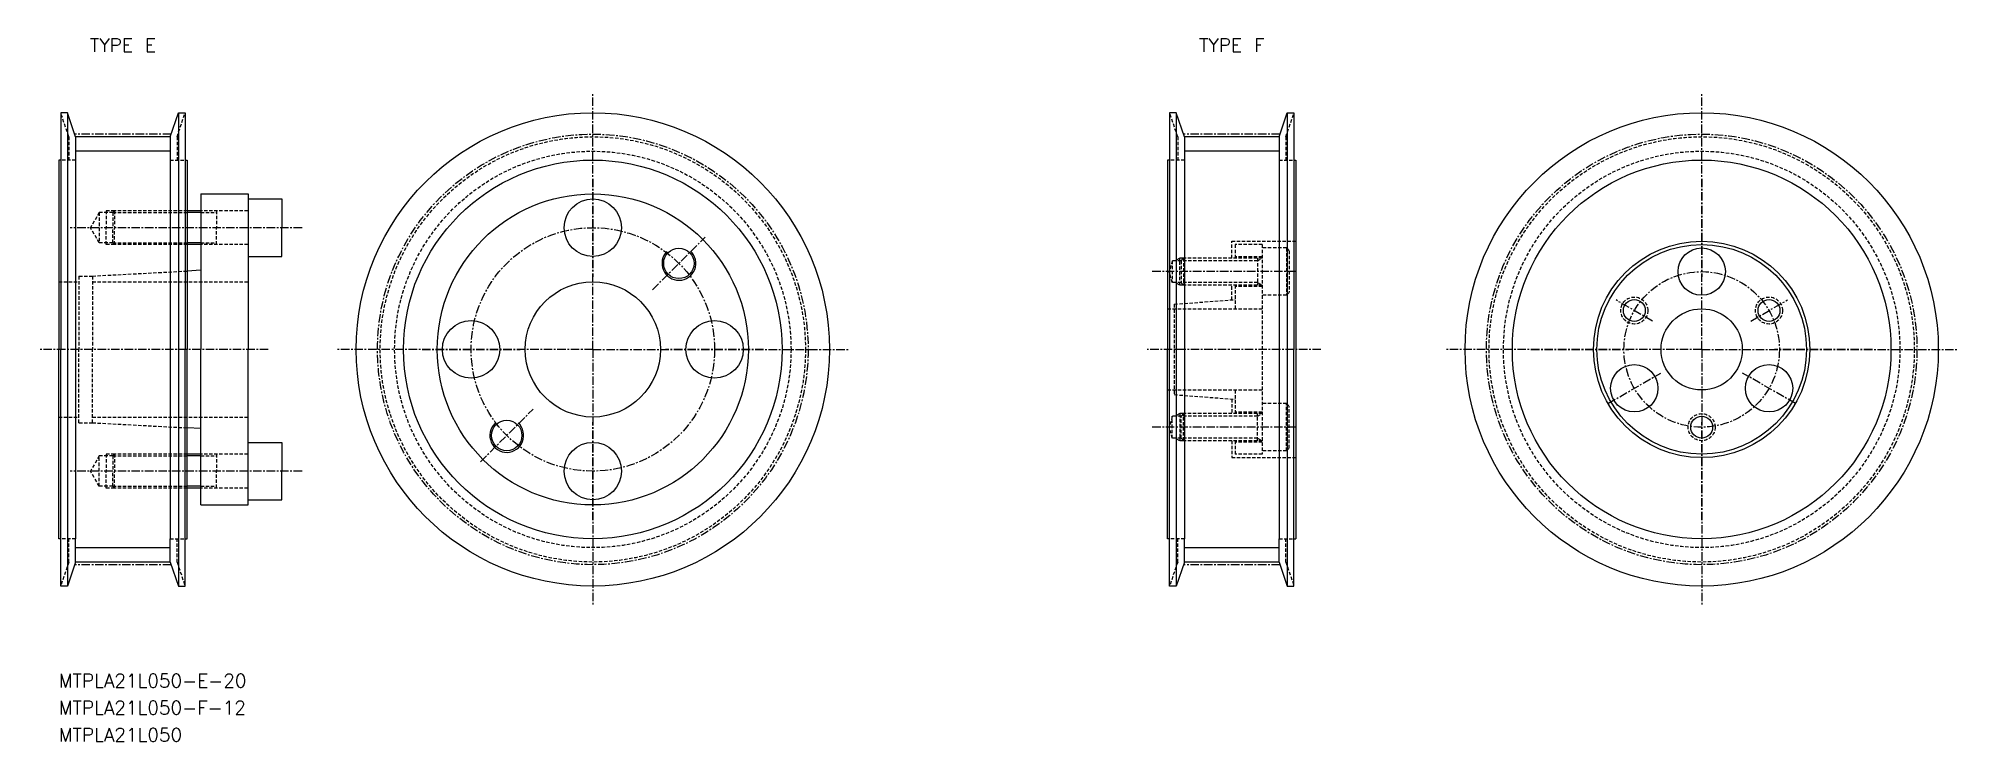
# Model space of a CAD drawing. Extents: x 341 to 625, y 1635 to 1739.
import ezdxf
from ezdxf.enums import TextEntityAlignment as Align

# ---------------------------------------------------------------- set-up
doc = ezdxf.new("R2010")
doc.units = 0
doc.linetypes.add('CENTER', pattern=[2, 1.25, -0.25, 0.25, -0.25])
doc.linetypes.add('DASHED', pattern=[0.75, 0.5, -0.25])
doc.layers.get('0').update_dxf_attribs({"linetype": 'CONTINUOUS'})
doc.layers.add('CENTER', color=1, linetype='CENTER')
doc.styles.add('MISUMI', font='txt.shx')

msp = doc.modelspace()

# ---------------------------------------------------------------- linework, layer by layer
at = {"color": 7, "linetype": 'CONTINUOUS'}
for p, q in [((344.6, 1728.38), (344.6, 1721.38)), ((345.6, 1728.38), (344.6, 1728.38)), ((345.6, 1728.38), (345.6, 1658.38)), ((346.8, 1724.83), (345.6, 1728.38)), ((360.8, 1724.83), (362, 1728.38)), ((362, 1728.38), (362, 1658.38)), ((362, 1728.38), (363, 1728.38)), ((363, 1728.38), (363, 1721.38)), ((508.6, 1728.38), (508.6, 1721.38)), ((509.6, 1728.38), (508.6, 1728.38)), ((509.6, 1728.38), (509.6, 1658.38)), ((510.8, 1724.83), (509.6, 1728.38)), ((524.8, 1724.83), (526, 1728.38)), ((526, 1728.38), (526, 1658.38)), ((526, 1728.38), (527, 1728.38)), ((527, 1728.38), (527, 1721.38)), ((346.8, 1724.83), (346.8, 1721.38)), ((360.8, 1724.83), (346.8, 1724.83)), ((360.8, 1724.83), (360.8, 1721.38)), ((510.8, 1724.83), (510.8, 1721.38)), ((524.8, 1724.83), (510.8, 1724.83)), ((524.8, 1724.83), (524.8, 1721.38)), ((344.3, 1721.38), (344.3, 1693.38)), ((344.6, 1721.38), (344.3, 1721.38)), ((344.6, 1721.38), (344.6, 1693.38)), ((346.8, 1721.38), (346.8, 1665.38)), ((360.8, 1721.38), (360.8, 1665.38)), ((363, 1721.38), (363, 1693.38)), ((363, 1721.38), (363.3, 1721.38)), ((363.3, 1721.38), (363.3, 1713.88)), ((508.3, 1721.38), (508.3, 1693.38)), ((508.6, 1721.38), (508.3, 1721.38)), ((508.6, 1721.38), (508.6, 1693.38)), ((510.8, 1721.38), (510.8, 1665.38)), ((524.8, 1721.38), (524.8, 1665.38)), ((527, 1721.38), (527, 1693.38)), ((527, 1721.38), (527.3, 1721.38)), ((527.3, 1721.38), (527.3, 1665.38)), ((365.3, 1716.38), (372.3, 1716.38)), ((365.3, 1716.38), (365.3, 1713.88)), ((372.3, 1716.38), (372.3, 1715.63)), ((372.3, 1715.63), (377.3, 1715.63)), ((372.3, 1715.63), (372.3, 1707.13)), ((377.3, 1715.63), (377.3, 1711.38)), ((363.3, 1713.88), (363.3, 1708.88)), ((365.3, 1713.88), (363.3, 1713.88)), ((365.3, 1713.88), (365.3, 1708.88)), ((377.3, 1707.13), (377.3, 1711.38)), ((363.3, 1708.88), (363.3, 1704.97)), ((365.3, 1708.88), (363.3, 1708.88)), ((365.3, 1708.88), (365.3, 1705.08)), ((372.3, 1707.13), (377.3, 1707.13)), ((372.3, 1707.13), (372.3, 1693.38)), ((365.3, 1705.08), (363.3, 1704.97)), ((363.3, 1704.97), (363.3, 1693.38)), ((365.3, 1705.08), (365.3, 1693.38)), ((344.3, 1665.38), (344.3, 1693.38)), ((344.6, 1665.38), (344.6, 1693.38)), ((363, 1665.38), (363, 1693.38)), ((363.3, 1681.78), (363.3, 1693.38)), ((365.3, 1681.68), (365.3, 1693.38)), ((372.3, 1679.63), (372.3, 1693.38)), ((508.3, 1665.38), (508.3, 1693.38)), ((508.6, 1665.38), (508.6, 1693.38)), ((527, 1665.38), (527, 1693.38)), ((363.3, 1677.88), (363.3, 1681.78)), ((365.3, 1681.68), (363.3, 1681.78)), ((365.3, 1677.88), (365.3, 1681.68)), ((372.3, 1679.63), (377.3, 1679.63)), ((372.3, 1671.13), (372.3, 1679.63)), ((377.3, 1679.63), (377.3, 1675.38)), ((363.3, 1672.88), (363.3, 1677.88)), ((365.3, 1677.88), (363.3, 1677.88)), ((365.3, 1672.88), (365.3, 1677.88)), ((363.3, 1665.38), (363.3, 1672.88)), ((365.3, 1672.88), (363.3, 1672.88)), ((365.3, 1670.38), (365.3, 1672.88)), ((377.3, 1671.13), (377.3, 1675.38)), ((365.3, 1670.38), (372.3, 1670.38)), ((372.3, 1671.13), (377.3, 1671.13)), ((372.3, 1670.38), (372.3, 1671.13)), ((344.6, 1665.38), (344.3, 1665.38)), ((344.6, 1658.38), (344.6, 1665.38)), ((346.8, 1661.92), (346.8, 1665.38)), ((360.8, 1661.92), (360.8, 1665.38)), ((363, 1658.38), (363, 1665.38)), ((363, 1665.38), (363.3, 1665.38)), ((508.6, 1665.38), (508.3, 1665.38)), ((508.6, 1658.38), (508.6, 1665.38)), ((510.8, 1661.92), (510.8, 1665.38)), ((524.8, 1661.92), (524.8, 1665.38)), ((527, 1658.38), (527, 1665.38)), ((527, 1665.38), (527.3, 1665.38)), ((346.8, 1661.92), (345.6, 1658.38)), ((360.8, 1661.92), (346.8, 1661.92)), ((360.8, 1661.92), (362, 1658.38)), ((510.8, 1661.92), (509.6, 1658.38)), ((524.8, 1661.92), (510.8, 1661.92)), ((524.8, 1661.92), (526, 1658.38)), ((345.6, 1658.38), (344.6, 1658.38)), ((362, 1658.38), (363, 1658.38)), ((509.6, 1658.38), (508.6, 1658.38)), ((526, 1658.38), (527, 1658.38))]:
    msp.add_line(p, q, dxfattribs=at)
at = {"color": 3, "linetype": 'DASHED'}
for p, q in [((345.8, 1724.83), (344.6, 1728.38)), ((361.8, 1724.83), (363, 1728.38)), ((509.8, 1724.83), (508.6, 1728.38)), ((525.8, 1724.83), (527, 1728.38)), ((345.8, 1724.83), (345.8, 1721.38)), ((361.8, 1724.83), (361.8, 1721.38)), ((509.8, 1724.83), (509.8, 1721.38)), ((525.8, 1724.83), (525.8, 1721.38)), ((346.8, 1721.38), (344.6, 1721.38)), ((360.8, 1721.38), (363, 1721.38)), ((510.8, 1721.38), (508.6, 1721.38)), ((524.8, 1721.38), (527, 1721.38)), ((350.3, 1713.63), (349, 1711.38)), ((350.3, 1713.63), (350.3, 1709.13)), ((352.3, 1713.63), (350.3, 1713.63)), ((352.55, 1713.88), (351.3, 1713.88)), ((351.3, 1713.88), (351.3, 1711.38)), ((352.55, 1713.88), (352.3, 1713.63)), ((352.3, 1713.63), (363.3, 1713.63)), ((352.3, 1713.63), (352.3, 1711.38)), ((363.3, 1713.88), (352.55, 1713.88)), ((352.55, 1713.88), (352.55, 1711.38)), ((372.3, 1713.88), (365.3, 1713.88)), ((365.3, 1713.63), (367.63, 1713.63)), ((367.63, 1713.88), (367.63, 1711.38)), ((350.3, 1709.13), (349, 1711.38)), ((351.3, 1708.88), (351.3, 1711.38)), ((352.3, 1709.13), (352.3, 1711.38)), ((352.55, 1708.88), (352.55, 1711.38)), ((367.63, 1708.88), (367.63, 1711.38)), ((352.3, 1709.13), (350.3, 1709.13)), ((352.55, 1708.88), (351.3, 1708.88)), ((352.3, 1709.13), (363.3, 1709.13)), ((352.55, 1708.88), (352.3, 1709.13)), ((363.3, 1708.88), (352.55, 1708.88)), ((365.3, 1709.13), (367.63, 1709.13)), ((372.3, 1708.88), (365.3, 1708.88)), ((510.1, 1706.88), (509.44, 1706.5)), ((510.1, 1702.88), (510.1, 1706.88)), ((510.68, 1706.88), (510.1, 1706.88)), ((510.3, 1706.5), (510.68, 1706.88)), ((522.3, 1706.88), (510.68, 1706.88)), ((510.68, 1706.88), (510.68, 1702.88)), ((517.8, 1709.38), (527.3, 1709.38)), ((517.8, 1706.88), (517.8, 1709.38)), ((522.3, 1708.88), (518.3, 1708.88)), ((518.3, 1708.88), (518.3, 1706.88)), ((522.3, 1707.08), (518.3, 1707.08)), ((521.6, 1706.88), (521.6, 1702.88)), ((521.6, 1706.5), (522.26, 1706.88)), ((522.3, 1708.88), (522.3, 1677.88)), ((525.9, 1708.38), (522.3, 1708.38)), ((525.9, 1708.38), (525.9, 1701.38)), ((525.9, 1708.38), (526.3, 1707.98)), ((526.3, 1707.98), (526.3, 1701.78)), ((347.3, 1704.23), (347.3, 1693.38)), ((347.3, 1704.23), (349.3, 1704.23)), ((349.3, 1704.23), (363.3, 1704.97)), ((349.3, 1704.23), (349.3, 1693.38)), ((509, 1706.5), (508.55, 1704.88)), ((509, 1703.25), (508.55, 1704.88)), ((509, 1706.5), (509, 1703.25)), ((510.3, 1706.5), (509, 1706.5)), ((521.6, 1706.5), (510.3, 1706.5)), ((510.3, 1706.5), (510.3, 1703.25)), ((344.3, 1703.38), (347.3, 1703.38)), ((349.3, 1703.38), (372.3, 1703.38)), ((510.3, 1703.25), (509, 1703.25)), ((510.1, 1702.88), (509.44, 1703.25)), ((510.68, 1702.88), (510.1, 1702.88)), ((521.6, 1703.25), (510.3, 1703.25)), ((510.68, 1702.88), (510.3, 1703.25)), ((522.3, 1702.88), (510.68, 1702.88)), ((517.8, 1700.71), (517.8, 1702.88)), ((518.3, 1702.88), (518.3, 1699.38)), ((522.3, 1702.68), (518.3, 1702.68)), ((521.6, 1703.25), (522.26, 1702.88)), ((525.9, 1701.38), (522.3, 1701.38)), ((525.9, 1701.38), (526.3, 1701.78)), ((508.3, 1699.38), (522.3, 1699.38)), ((509.3, 1700.06), (518.3, 1700.75)), ((509.3, 1700.06), (509.3, 1686.69)), ((347.3, 1682.53), (347.3, 1693.38)), ((349.3, 1682.53), (349.3, 1693.38)), ((508.3, 1687.38), (522.3, 1687.38)), ((518.3, 1687.38), (518.3, 1683.88)), ((509.3, 1686.69), (518.3, 1686)), ((517.8, 1686.04), (517.8, 1683.88)), ((525.9, 1685.38), (522.3, 1685.38)), ((525.9, 1678.38), (525.9, 1685.38)), ((525.9, 1685.38), (526.3, 1684.98)), ((526.3, 1678.78), (526.3, 1684.98)), ((344.3, 1683.38), (347.3, 1683.38)), ((347.3, 1682.53), (349.3, 1682.53)), ((349.3, 1683.38), (372.3, 1683.38)), ((349.3, 1682.53), (363.3, 1681.78)), ((509, 1683.5), (508.55, 1681.88)), ((509, 1680.25), (508.55, 1681.88)), ((509, 1680.25), (509, 1683.5)), ((510.3, 1683.5), (509, 1683.5)), ((510.1, 1683.88), (509.44, 1683.5)), ((510.1, 1683.88), (510.1, 1679.88)), ((510.68, 1683.88), (510.1, 1683.88)), ((510.68, 1683.88), (510.3, 1683.5)), ((521.6, 1683.5), (510.3, 1683.5)), ((510.3, 1680.25), (510.3, 1683.5)), ((522.3, 1683.88), (510.68, 1683.88)), ((510.68, 1679.88), (510.68, 1683.88)), ((522.3, 1684.08), (518.3, 1684.08)), ((521.6, 1679.88), (521.6, 1683.88)), ((521.6, 1683.5), (522.26, 1683.88)), ((510.3, 1680.25), (509, 1680.25)), ((510.1, 1679.88), (509.44, 1680.25)), ((510.68, 1679.88), (510.1, 1679.88)), ((521.6, 1680.25), (510.3, 1680.25)), ((510.3, 1680.25), (510.68, 1679.88)), ((522.3, 1679.88), (510.68, 1679.88)), ((517.8, 1679.88), (517.8, 1677.38)), ((518.3, 1679.88), (518.3, 1677.88)), ((522.3, 1679.68), (518.3, 1679.68)), ((521.6, 1680.25), (522.26, 1679.88)), ((525.9, 1678.38), (526.3, 1678.78)), ((350.3, 1677.63), (349, 1675.38)), ((350.3, 1673.13), (350.3, 1677.63)), ((352.3, 1677.63), (350.3, 1677.63)), ((351.3, 1677.88), (351.3, 1675.38)), ((352.55, 1677.88), (351.3, 1677.88)), ((352.55, 1677.88), (352.3, 1677.63)), ((352.3, 1677.63), (352.3, 1675.38)), ((352.3, 1677.63), (363.3, 1677.63)), ((352.55, 1677.88), (352.55, 1675.38)), ((363.3, 1677.88), (352.55, 1677.88)), ((372.3, 1677.88), (365.3, 1677.88)), ((365.3, 1677.63), (367.63, 1677.63)), ((367.63, 1677.88), (367.63, 1675.38)), ((517.8, 1677.38), (527.3, 1677.38)), ((522.3, 1677.88), (518.3, 1677.88)), ((525.9, 1678.38), (522.3, 1678.38)), ((350.3, 1673.13), (349, 1675.38)), ((352.3, 1673.13), (350.3, 1673.13)), ((351.3, 1672.88), (351.3, 1675.38)), ((352.55, 1672.88), (351.3, 1672.88)), ((352.3, 1673.13), (352.3, 1675.38)), ((352.3, 1673.13), (363.3, 1673.13)), ((352.55, 1672.88), (352.3, 1673.13)), ((352.55, 1672.88), (352.55, 1675.38)), ((363.3, 1672.88), (352.55, 1672.88)), ((365.3, 1673.13), (367.63, 1673.13)), ((372.3, 1672.88), (365.3, 1672.88)), ((367.63, 1672.88), (367.63, 1675.38)), ((346.8, 1665.38), (344.6, 1665.38)), ((345.8, 1661.92), (345.8, 1665.38)), ((360.8, 1665.38), (363, 1665.38)), ((361.8, 1661.92), (361.8, 1665.38)), ((510.8, 1665.38), (508.6, 1665.38)), ((509.8, 1661.92), (509.8, 1665.38)), ((524.8, 1665.38), (527, 1665.38)), ((525.8, 1661.92), (525.8, 1665.38)), ((345.8, 1661.92), (344.6, 1658.38)), ((361.8, 1661.92), (363, 1658.38)), ((509.8, 1661.92), (508.6, 1658.38)), ((525.8, 1661.92), (527, 1658.38))]:
    msp.add_line(p, q, dxfattribs=at)
at = {"color": 3, "linetype": 'CONTINUOUS'}
for p, q in [((360.8, 1722.7), (346.8, 1722.7)), ((524.8, 1722.7), (510.8, 1722.7)), ((360.8, 1664.05), (346.8, 1664.05)), ((524.8, 1664.05), (510.8, 1664.05))]:
    msp.add_line(p, q, dxfattribs=at)
at = {"color": 3}
for p, q in [((365.3, 1713.63), (363.3, 1713.63)), ((365.3, 1709.13), (363.3, 1709.13)), ((365.3, 1677.63), (363.3, 1677.63)), ((365.3, 1673.13), (363.3, 1673.13))]:
    msp.add_line(p, q, dxfattribs=at)
at = {"color": 7, "linetype": 'CONTINUOUS'}
for centre, radius in [((423.3, 1693.38), 35), ((587.3, 1693.38), 35), ((423.3, 1693.38), 28), ((587.3, 1693.38), 28), ((423.3, 1693.38), 23), ((423.3, 1693.38), 23), ((423.3, 1711.38), 4.25), ((436.03, 1706.1), 2.25), ((587.3, 1693.38), 16), ((587.3, 1693.38), 15.5), ((587.3, 1704.88), 3.5), ((423.3, 1693.38), 10), ((577.34, 1699.13), 1.62), ((587.3, 1693.38), 6), ((597.26, 1699.13), 1.62), ((405.3, 1693.38), 4.25), ((441.3, 1693.38), 4.25), ((577.34, 1687.63), 3.5), ((597.26, 1687.63), 3.5), ((410.57, 1680.65), 2.25), ((587.3, 1681.88), 1.62), ((423.3, 1675.38), 4.25)]:
    msp.add_circle(centre, radius, dxfattribs=at)
at = {"color": 3, "linetype": 'DASHED'}
for centre, radius in [((423.3, 1693.38), 31.45), ((587.3, 1693.38), 31.45), ((423.3, 1693.38), 29.32), ((587.3, 1693.38), 29.32), ((577.34, 1699.13), 2), ((597.26, 1699.13), 2), ((587.3, 1681.88), 2)]:
    msp.add_circle(centre, radius, dxfattribs=at)
at = {"color": 3}
for centre in [(436.03, 1706.1), (410.57, 1680.65)]:
    msp.add_arc(centre, 2.5, 135, 47, dxfattribs=at)
at = {"layer": 'CENTER', "color": 1, "linetype": 'CENTER'}
for p, q in [((423.3, 1693.38), (423.3, 1731.38)), ((587.3, 1693.38), (587.3, 1731.38)), ((360.93, 1725.21), (346.67, 1725.21)), ((524.93, 1725.21), (510.67, 1725.21)), ((423.3, 1718.63), (423.3, 1704.13)), ((587.3, 1718.63), (587.3, 1704.13)), ((380.3, 1711.38), (346, 1711.38)), ((432.14, 1702.21), (439.92, 1709.99)), ((527.3, 1704.88), (506.01, 1704.88)), ((580.05, 1697.56), (574.63, 1700.69)), ((594.55, 1697.56), (599.97, 1700.69)), ((375.3, 1693.38), (341.3, 1693.38)), ((423.3, 1693.38), (385.3, 1693.38)), ((398.05, 1693.38), (412.55, 1693.38)), ((423.3, 1693.38), (461.3, 1693.38)), ((423.3, 1693.38), (423.3, 1655.38)), ((448.55, 1693.38), (434.05, 1693.38)), ((530.99, 1693.38), (505.3, 1693.38)), ((587.3, 1693.38), (549.3, 1693.38)), ((562.05, 1693.38), (576.55, 1693.38)), ((587.3, 1693.38), (625.3, 1693.38)), ((587.3, 1693.38), (587.3, 1655.38)), ((612.55, 1693.38), (598.05, 1693.38)), ((573.44, 1685.38), (581.24, 1689.88)), ((601.16, 1685.38), (593.36, 1689.88)), ((406.68, 1676.76), (414.46, 1684.54)), ((423.3, 1668.13), (423.3, 1682.63)), ((527.3, 1681.88), (506.01, 1681.88)), ((587.3, 1668.13), (587.3, 1682.63)), ((380.3, 1675.38), (346, 1675.38)), ((360.93, 1661.54), (346.67, 1661.54)), ((524.93, 1661.54), (510.67, 1661.54))]:
    msp.add_line(p, q, dxfattribs=at)
for centre, radius in [((423.3, 1693.38), 31.84), ((587.3, 1693.38), 31.84), ((423.3, 1693.38), 18), ((587.3, 1693.38), 11.5)]:
    msp.add_circle(centre, radius, dxfattribs=at)

# ---------------------------------------------------------------- texts
at = {"color": 7, "linetype": 'CONTINUOUS', "style": 'MISUMI'}
for s, p in [('TYPE E', (353.8, 1738.38)), ('TYPE F', (517.8, 1738.38))]:
    msp.add_text(s, height=2, dxfattribs=at).set_placement(p, align=Align.MIDDLE_CENTER)
for s, p in [('MTPLA21L050-E-20', (344.3, 1643.38)), ('MTPLA21L050-F-12', (344.3, 1639.38)), ('MTPLA21L050', (344.3, 1635.38))]:
    msp.add_text(s, height=2, dxfattribs=at).set_placement(p)

doc.saveas('drawing.dxf')
